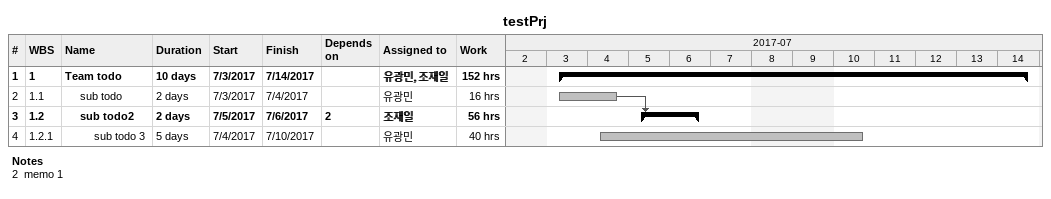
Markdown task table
testPrj

| ID | WBS | Task | Duration | Start | Finish | Predecessors | Resources | Work (h) |
|---|---|---|---|---|---|---|---|---|
| 1 | 1 | **Team todo** | 10d | 2017-07-03 | 2017-07-14 |  | 유광민, 조재일 | 152 |
| 2 | 1.1 | sub todo | 2d | 2017-07-03 | 2017-07-04 |  | 유광민 | 16 |
| 3 | 1.2 | **sub todo2** | 2d | 2017-07-05 | 2017-07-06 | 2 | 조재일 | 56 |
| 4 | 1.2.1 | sub todo 3 | 5d | 2017-07-04 | 2017-07-10 |  | 유광민 | 40 |

Notes
- 2: memo 1
